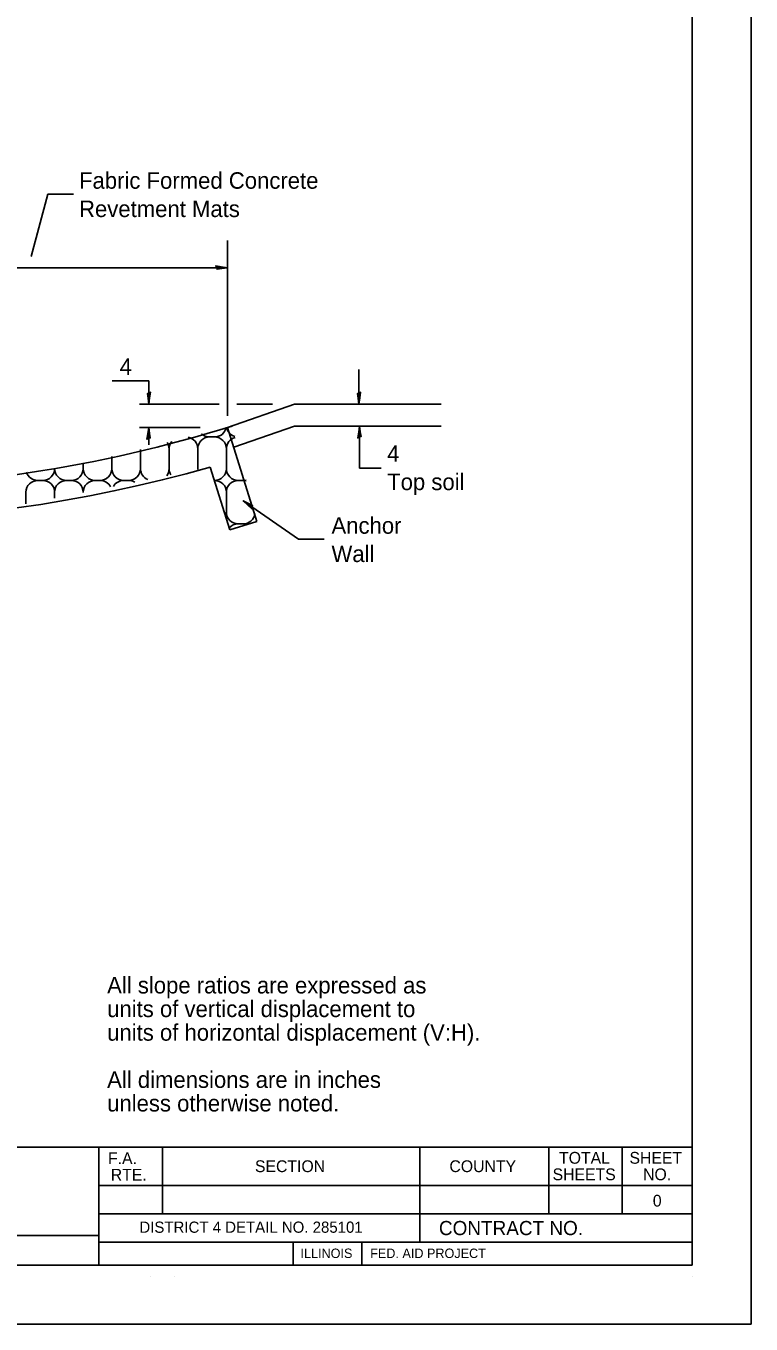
# Model space of a CAD drawing. Extents: x 0 to 2.83, y -0.09 to 1.83.
# Drawn here: x 2.321 to 2.833, y 0 to 0.917 of the extents above; entities that cross this region are included whole.
import ezdxf

# ---------------------------------------------------------------- set-up
doc = ezdxf.new("R2010")
doc.units = 0
for name, color, linetype in [('RD_Pr_Roadway_Dimensions', 7, 'Continuous'), ('RD_Pr_Roadway_Notes', 7, 'Continuous'), ('SH_General_Details', 7, 'Continuous'), ('SH_Printer_Plotting_Border', 7, 'Continuous')]:
    doc.layers.add(name, color=color, linetype=linetype)

msp = doc.modelspace()

# ---------------------------------------------------------------- linework, layer by layer
at = {"layer": 'RD_Pr_Roadway_Dimensions'}
for p, q in [((2.46372, 0.76515), (2.46372, 0.64124)), ((2.46372, 0.74591), (1.89147, 0.74591)), ((2.55638, 0.67412), (2.55635, 0.64963)), ((2.40807, 0.66612), (2.38214, 0.66612)), ((2.40807, 0.66612), (2.40807, 0.64963)), ((2.45779, 0.64963), (2.40146, 0.64963)), ((2.49536, 0.64963), (2.47031, 0.64963)), ((2.44438, 0.63315), (2.40146, 0.63315)), ((2.40807, 0.63315), (2.40807, 0.62095)), ((2.5569, 0.63414), (2.55687, 0.60432)), ((2.55687, 0.60432), (2.57207, 0.60432))]:
    msp.add_line(p, q, dxfattribs=at)
for points in [[(2.45607, 0.74602), (2.45633, 0.74488), (2.45956, 0.74537), (2.46372, 0.74591), (2.45928, 0.74652), (2.45539, 0.7472), (2.45607, 0.74602), (2.45641, 0.74527), (2.46093, 0.74592), (2.45599, 0.74678), (2.45672, 0.74581), (2.4588, 0.74594), (2.4568, 0.74625)], [(2.40818, 0.65729), (2.40704, 0.65703), (2.40753, 0.65379), (2.40807, 0.64963), (2.40868, 0.65408), (2.40936, 0.65797), (2.40818, 0.65729), (2.40743, 0.65694), (2.40808, 0.65243), (2.40894, 0.65736), (2.40797, 0.65664), (2.4081, 0.65456), (2.4084, 0.65656)], [(2.55647, 0.65729), (2.55533, 0.65703), (2.55582, 0.6538), (2.55635, 0.64963), (2.55697, 0.65408), (2.55766, 0.65797), (2.55647, 0.65729), (2.55572, 0.65695), (2.55636, 0.65243), (2.55724, 0.65736), (2.55626, 0.65664), (2.55639, 0.65456), (2.5567, 0.65656)], [(2.40796, 0.6255), (2.4091, 0.62575), (2.40861, 0.62899), (2.40807, 0.63315), (2.40746, 0.62871), (2.40678, 0.62482), (2.40796, 0.6255), (2.40871, 0.62584), (2.40806, 0.63035), (2.4072, 0.62542), (2.40817, 0.62615), (2.40804, 0.62822), (2.40773, 0.62623)], [(2.55678, 0.62649), (2.55792, 0.62674), (2.55743, 0.62998), (2.5569, 0.63414), (2.55629, 0.6297), (2.5556, 0.62581), (2.55678, 0.62649), (2.55754, 0.62683), (2.55689, 0.63134), (2.55602, 0.62641), (2.55699, 0.62714), (2.55686, 0.62921), (2.55656, 0.62721)]]:
    msp.add_lwpolyline(points, dxfattribs=at)
at = {"layer": 'RD_Pr_Roadway_Notes'}
for p, q in [((2.33674, 0.79778), (2.32508, 0.7539)), ((2.33674, 0.79778), (2.35493, 0.79778)), ((2.51372, 0.55414), (2.47475, 0.58142)), ((2.51372, 0.55414), (2.5319, 0.55414))]:
    msp.add_line(p, q, dxfattribs=at)
msp.add_lwpolyline([(2.48095, 0.57694), (2.4814, 0.57802), (2.47847, 0.57948), (2.47475, 0.58142), (2.47804, 0.57837), (2.48083, 0.57558), (2.48095, 0.57694), (2.48111, 0.57776), (2.47703, 0.57981), (2.48058, 0.57627), (2.48054, 0.57749), (2.47877, 0.57857), (2.48023, 0.57718)], dxfattribs=at)
at = {"layer": 'SH_General_Details'}
for p, q in [((2.83333, 0), (2.83333, 1.83333)), ((2.46376, 0.63303), (2.51107, 0.64963)), ((2.51107, 0.64963), (2.61462, 0.64963)), ((2.48439, 0.56669), (2.46372, 0.63315)), ((2.46809, 0.61911), (2.51093, 0.63414)), ((2.51093, 0.63414), (2.61448, 0.63414)), ((2.45097, 0.62641), (2.45452, 0.62641)), ((2.45097, 0.62641), (2.45452, 0.62641)), ((2.4022, 0.60406), (2.4022, 0.61769)), ((2.4022, 0.60406), (2.4022, 0.61769)), ((2.4022, 0.60406), (2.4022, 0.61769)), ((2.42242, 0.60406), (2.42242, 0.61808)), ((2.42242, 0.60406), (2.42242, 0.61808)), ((2.42242, 0.60406), (2.42242, 0.61808)), ((2.44263, 0.60406), (2.44263, 0.61808)), ((2.44263, 0.60406), (2.44263, 0.61808)), ((2.44263, 0.60406), (2.44263, 0.61808)), ((2.46285, 0.60406), (2.46285, 0.61808)), ((2.46285, 0.60406), (2.46285, 0.61808)), ((2.46285, 0.60406), (2.46285, 0.61808)), ((2.36177, 0.60406), (2.36177, 0.60742)), ((2.36177, 0.60406), (2.36177, 0.60742)), ((2.36177, 0.60406), (2.36177, 0.60742)), ((2.38198, 0.60406), (2.38198, 0.61256)), ((2.38198, 0.60406), (2.38198, 0.61256)), ((2.38198, 0.60406), (2.38198, 0.61256)), ((2.4653, 0.56075), (2.45148, 0.60518)), ((2.34155, 0.60406), (2.34155, 0.60427)), ((2.34155, 0.60406), (2.34155, 0.60427)), ((2.34155, 0.60406), (2.34155, 0.60427)), ((2.32133, 0.57915), (2.32133, 0.58739)), ((2.32133, 0.57915), (2.32133, 0.58739)), ((2.32967, 0.59573), (2.33322, 0.59573)), ((2.32967, 0.59573), (2.33322, 0.59573)), ((2.32967, 0.59573), (2.33322, 0.59573)), ((2.34155, 0.58319), (2.34155, 0.58739)), ((2.34155, 0.58319), (2.34155, 0.58739)), ((2.34988, 0.59573), (2.35343, 0.59573)), ((2.34988, 0.59573), (2.35343, 0.59573)), ((2.36177, 0.58723), (2.36177, 0.58739)), ((2.36177, 0.58723), (2.36177, 0.58739)), ((2.3701, 0.59573), (2.37365, 0.59573)), ((2.3701, 0.59573), (2.37365, 0.59573)), ((2.3701, 0.59573), (2.37365, 0.59573)), ((2.39032, 0.59573), (2.39387, 0.59573)), ((2.39032, 0.59573), (2.39387, 0.59573)), ((2.45442, 0.59573), (2.45452, 0.59573)), ((2.45442, 0.59573), (2.45452, 0.59573)), ((2.45442, 0.59573), (2.45452, 0.59573)), ((2.46285, 0.57338), (2.46285, 0.58739)), ((2.46285, 0.57338), (2.46285, 0.58739)), ((2.47118, 0.59573), (2.47473, 0.59573)), ((2.47118, 0.59573), (2.47473, 0.59573)), ((2.48439, 0.56669), (2.4653, 0.56075)), ((2.47118, 0.56504), (2.47473, 0.56504)), ((2.47118, 0.56504), (2.47473, 0.56504)), ((0.16666, 0.125), (2.79166, 0.125)), ((2.37285, 0.125), (2.37285, 0.04167)), ((2.41786, 0.125), (2.41786, 0.0779)), ((2.59953, 0.125), (2.59953, 0.0579)), ((2.69053, 0.125), (2.69053, 0.0779)), ((2.74227, 0.125), (2.74227, 0.0779)), ((2.37285, 0.0979), (2.79166, 0.0979)), ((2.37285, 0.0779), (2.79166, 0.0779)), ((1.73118, 0.0625), (2.37285, 0.0625)), ((2.37285, 0.0579), (2.79166, 0.0579)), ((2.51012, 0.0579), (2.51012, 0.04167)), ((2.55845, 0.0579), (2.55845, 0.04167)), ((2.40953, 0.03333), (2.40953, 0.03333)), ((2.42619, 0.03333), (2.42619, 0.03333)), ((2.79166, 0.03333), (2.79166, 0.03333)), ((2.83333, 0), (-0.00001, 0))]:
    msp.add_line(p, q, dxfattribs=at)
msp.add_lwpolyline([(0.16666, 1.79167), (2.79166, 1.79167), (2.79166, 0.04167), (0.16666, 0.04167)], close=True, dxfattribs=at)
for centre, radius, start, end in [((2.17887, 1.55807), 0.96779, 252.72472, 287.31483), ((2.45452, 0.63474), 0.00833, 270, 348.3613), ((2.47118, 0.63474), 0.00833, 191.05762, 253.53363), ((2.4343, 0.61808), 0.00833, 0, 78.95755), ((2.45097, 0.61808), 0.00833, 90, 180), ((2.45097, 0.63474), 0.00833, 227.05832, 270), ((2.45452, 0.61808), 0.00833, 0, 90), ((2.47118, 0.61808), 0.00833, 105.28657, 180), ((2.41408, 0.61808), 0.00833, 0, 32.10918), ((2.43075, 0.61808), 0.00833, 141.21081, 180), ((2.17887, 1.55807), 0.99112, 253.68822, 285.96516), ((2.32967, 0.60406), 0.00833, 198.02713, 270), ((2.33322, 0.60406), 0.00833, 270, 360), ((2.34988, 0.60406), 0.00833, 180, 270), ((2.35343, 0.60406), 0.00833, 270, 360), ((2.3701, 0.60406), 0.00833, 180, 270), ((2.37365, 0.60406), 0.00833, 270, 360), ((2.39032, 0.60406), 0.00833, 180, 270), ((2.39387, 0.60406), 0.00833, 270, 360), ((2.41053, 0.60406), 0.00833, 180, 247.65866), ((2.41408, 0.60406), 0.00833, 322.81521, 360), ((2.43075, 0.60406), 0.00833, 180, 212.2055), ((2.4343, 0.60406), 0.00833, 355.45869, 360), ((2.45097, 0.60406), 0.00833, 180, 184.47026), ((2.45452, 0.60406), 0.00833, 270, 360), ((2.47118, 0.60406), 0.00833, 180, 270), ((2.47473, 0.60406), 0.00833, 270, 284.33998), ((2.32967, 0.58739), 0.00833, 90, 180), ((2.33322, 0.58739), 0.00833, 0, 90), ((2.34988, 0.58739), 0.00833, 90, 180), ((2.35343, 0.58739), 0.00833, 0, 90), ((2.3701, 0.58739), 0.00833, 90, 180), ((2.37365, 0.58739), 0.00833, 26.42475, 90), ((2.39032, 0.58739), 0.00833, 90, 150.54294), ((2.39387, 0.58739), 0.00833, 58.74519, 90), ((2.45452, 0.58739), 0.00833, 0, 90), ((2.47118, 0.58739), 0.00833, 90, 180), ((2.47473, 0.58739), 0.00833, 74.63168, 90), ((2.45452, 0.57338), 0.00833, 339.03389, 360), ((2.47118, 0.57338), 0.00833, 180, 270), ((2.47473, 0.57338), 0.00833, 270, 351.5533), ((2.47118, 0.55671), 0.00833, 90, 139.31015), ((2.47473, 0.55671), 0.00833, 70.30583, 90)]:
    msp.add_arc(centre, radius, start, end, dxfattribs=at)
at = {"layer": 'SH_Printer_Plotting_Border'}
msp.add_lwpolyline([(-0.00001, 0), (2.83333, 0), (2.83333, 1.83333), (-0.00001, 1.83333)], close=True, dxfattribs=at)

# ---------------------------------------------------------------- texts
at = {"layer": 'RD_Pr_Roadway_Dimensions'}
for s, height, p in [('4', 0.01167, (2.38745, 0.67027)), ('4', 0.01167, (2.57638, 0.60888)), ('Top soil', 0.011667, (2.57638, 0.58888))]:
    msp.add_text(s, height=height, dxfattribs=at).set_placement(p)
at = {"layer": 'RD_Pr_Roadway_Notes'}
for s, height, p in [('Fabric Formed Concrete', 0.0116667, (2.3588, 0.80171)), ('Revetment Mats', 0.0116667, (2.3588, 0.78171)), ('Anchor', 0.011667, (2.53707, 0.55807)), ('Wall', 0.011667, (2.53707, 0.53807)), ('All slope ratios are expressed as', 0.0116667, (2.37864, 0.23343)), ('units of vertical displacement to', 0.0116667, (2.37864, 0.21676)), ('units of horizontal displacement (V:H).', 0.0116667, (2.37864, 0.20009)), ('All dimensions are in inches ', 0.0116667, (2.37864, 0.16676)), ('unless otherwise noted.', 0.0116667, (2.37864, 0.15009))]:
    msp.add_text(s, height=height, dxfattribs=at).set_placement(p)
at = {"layer": 'SH_General_Details'}
for s, height, p in [('F.A.  ', 0.008333, (2.37928, 0.11291)), ('TOTAL', 0.008332, (2.69777, 0.11321)), ('SHEET', 0.008332, (2.7475, 0.11321)), ('SECTION', 0.008332, (2.48303, 0.10728)), ('COUNTY', 0.008332, (2.62037, 0.10728)), ('SHEETS', 0.008332, (2.69319, 0.10155)), ('NO.', 0.008332, (2.7571, 0.10155)), ('RTE.', 0.008333, (2.38121, 0.10125)), ('0', 0.00833, (2.76398, 0.08294)), ('DISTRICT 4 DETAIL NO. 285101', 0.0079166, (2.40143, 0.06444)), ('CONTRACT NO.      ', 0.01, (2.61294, 0.06279)), ('ILLINOIS', 0.006667, (2.51518, 0.04662)), ('FED. AID PROJECT', 0.0066667, (2.56438, 0.04662))]:
    msp.add_text(s, height=height, dxfattribs=at).set_placement(p)

doc.saveas('drawing.dxf')
